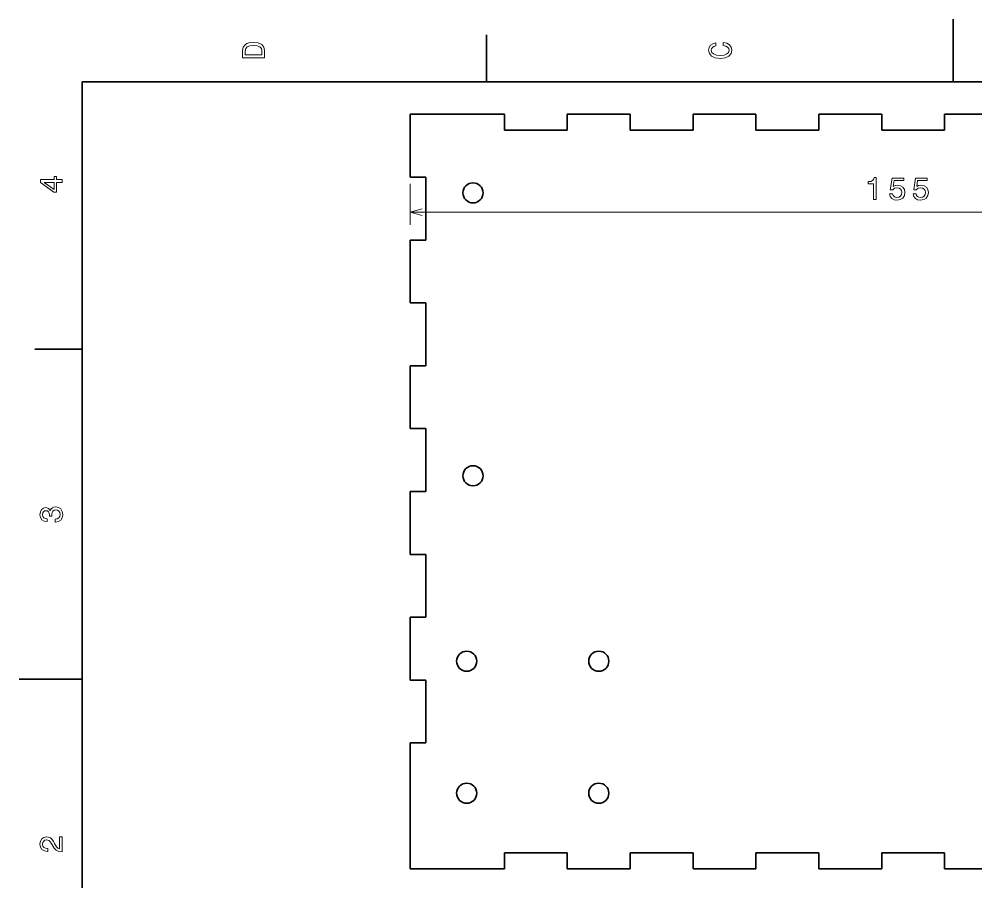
# Model space of a CAD drawing. Extents: x 0 to 297, y 0 to 210.
# Drawn here: x 0 to 152.1, y 72.8 to 210 of the extents above; entities that cross this region are included whole.
import ezdxf

# ---------------------------------------------------------------- set-up
doc = ezdxf.new("R2010")
doc.units = 0

msp = doc.modelspace()

# ---------------------------------------------------------------- linework, layer by layer
at = {"color": 7, "lineweight": 35}
for p, q in [((148.5, 200), (148.5, 210)), ((74.300003, 200), (74.300003, 207.5)), ((287, 200), (10, 200)), ((10, 200), (10, 10)), ((77.16835, 194.85936), (62.168346, 194.85936)), ((62.168346, 194.85936), (62.168346, 184.85936)), ((77.16835, 194.85936), (77.16835, 192.35936)), ((97.16835, 194.85936), (87.16835, 194.85936)), ((87.16835, 192.35936), (87.16835, 194.85936)), ((97.16835, 194.85936), (97.16835, 192.35936)), ((117.16835, 194.85936), (107.16835, 194.85936)), ((107.16835, 192.35936), (107.16835, 194.85936)), ((117.16835, 194.85936), (117.16835, 192.35936)), ((137.16835, 194.85936), (127.16835, 194.85936)), ((127.16835, 192.35936), (127.16835, 194.85936)), ((137.16835, 194.85936), (137.16835, 192.35936)), ((157.16835, 194.85936), (147.16835, 194.85936)), ((147.16835, 192.35936), (147.16835, 194.85936)), ((77.16835, 192.35936), (87.16835, 192.35936)), ((97.16835, 192.35936), (107.16835, 192.35936)), ((117.16835, 192.35936), (127.16835, 192.35936)), ((137.16835, 192.35936), (147.16835, 192.35936)), ((62.168346, 184.85936), (64.66835, 184.85936)), ((64.66835, 184.85936), (64.66835, 174.85936)), ((64.66835, 174.85936), (62.168346, 174.85936)), ((62.168346, 174.85936), (62.168346, 164.85936)), ((62.168346, 164.85936), (64.66835, 164.85936)), ((64.66835, 164.85936), (64.66835, 154.85936)), ((10, 157.5), (2.5, 157.5)), ((64.66835, 154.85936), (62.168346, 154.85936)), ((62.168346, 154.85936), (62.168346, 144.85936)), ((62.168346, 144.85936), (64.66835, 144.85936)), ((64.66835, 144.85936), (64.66835, 134.85936)), ((64.66835, 134.85936), (62.168346, 134.85936)), ((62.168346, 134.85936), (62.168346, 124.85936)), ((62.168346, 124.85936), (64.66835, 124.85936)), ((64.66835, 124.85936), (64.66835, 114.85936)), ((64.66835, 114.85936), (62.168346, 114.85936)), ((62.168346, 114.85936), (62.168346, 104.85936)), ((10, 105), (0, 105)), ((62.168346, 104.85936), (64.66835, 104.85936)), ((64.66835, 104.85936), (64.66835, 94.85936)), ((64.66835, 94.85936), (62.168346, 94.85936)), ((62.168346, 94.85936), (62.168346, 74.85936)), ((77.16835, 77.35936), (77.16835, 74.85936)), ((77.16835, 77.35936), (87.16835, 77.35936)), ((87.16835, 74.85936), (87.16835, 77.35936)), ((97.16835, 77.35936), (97.16835, 74.85936)), ((97.16835, 77.35936), (107.16835, 77.35936)), ((107.16835, 74.85936), (107.16835, 77.35936)), ((117.16835, 77.35936), (117.16835, 74.85936)), ((117.16835, 77.35936), (127.16835, 77.35936)), ((127.16835, 74.85936), (127.16835, 77.35936)), ((137.16835, 77.35936), (137.16835, 74.85936)), ((137.16835, 77.35936), (147.16835, 77.35936)), ((147.16835, 74.85936), (147.16835, 77.35936)), ((62.168346, 74.85936), (77.16835, 74.85936)), ((87.16835, 74.85936), (97.16835, 74.85936)), ((107.16835, 74.85936), (117.16835, 74.85936)), ((127.16835, 74.85936), (137.16835, 74.85936)), ((147.16835, 74.85936), (157.16835, 74.85936))]:
    msp.add_line(p, q, dxfattribs=at)
at = {"color": 7, "lineweight": 13}
for p, q in [((62.168346, 183.819366), (62.168346, 177.294708)), ((62.168346, 179.294708), (217.16835, 179.294708))]:
    msp.add_line(p, q, dxfattribs=at)
for points in [[(35.533215, 204.994965), (35.533215, 203.829971), (39.033215, 203.829971), (39.033215, 204.994965), (38.922264, 205.544678), (38.584366, 205.953171), (38.034657, 206.205338), (37.283215, 206.296112), (36.516644, 206.215424), (36.21405, 206.114563), (35.971977, 205.973343), (35.644165, 205.56485), (35.563473, 205.297562)], [(35.951801, 204.959656), (36.027451, 205.342941), (36.259438, 205.605194), (36.672985, 205.761536), (37.283215, 205.811966), (37.873272, 205.756485), (38.286816, 205.600143), (38.533936, 205.332855), (38.614628, 204.959656), (38.614628, 204.298996), (35.951801, 204.298996)], [(111.93206, 205.817017), (112.355698, 205.716141), (112.658287, 205.549713), (112.844887, 205.317734), (112.905403, 205.045395), (112.814629, 204.71759), (112.54229, 204.460388), (112.098488, 204.28891), (111.483215, 204.233429), (110.872986, 204.28891), (110.424141, 204.455338), (110.151802, 204.71254), (110.055984, 205.045395), (110.106415, 205.287476), (110.247627, 205.494247), (110.474571, 205.655624), (110.787247, 205.766571), (110.787247, 206.245682), (110.308144, 206.094391), (109.94503, 205.832138), (109.718086, 205.474075), (109.63739, 205.045395), (109.763474, 204.510818), (110.116501, 204.10231), (110.696472, 203.840057), (111.483215, 203.749283), (112.269958, 203.840057), (112.84993, 204.10231), (113.208, 204.510818), (113.329041, 205.045395), (113.233215, 205.51442), (112.965927, 205.892654), (112.527161, 206.159943), (111.93206, 206.301163)], [(6.833213, 184.02739), (6.833213, 184.481277), (5.965778, 184.481277), (5.965778, 184.98056), (5.56232, 184.98056), (5.56232, 184.481277), (3.408862, 184.481277), (3.408862, 184.022339), (5.521974, 182.489197), (5.965778, 182.489197), (5.965778, 184.02739)], [(135.841537, 181.294708), (136.300476, 181.294708), (136.300476, 184.819916), (135.957535, 184.819916), (135.86676, 184.512299), (135.685211, 184.305511), (135.407822, 184.184479), (135.024536, 184.144135), (135.024536, 183.786072), (135.841537, 183.786072)], [(138.417618, 182.207535), (138.52858, 181.793991), (138.775696, 181.471222), (139.138809, 181.269501), (139.602783, 181.193848), (140.112152, 181.284622), (140.510559, 181.531738), (140.762726, 181.92511), (140.858551, 182.429443), (140.772812, 182.898453), (140.530731, 183.266602), (140.152496, 183.503632), (139.6633, 183.589386), (139.285065, 183.528854), (138.992554, 183.362427), (139.133759, 184.305511), (140.666901, 184.305511), (140.666901, 184.719055), (138.795868, 184.719055), (138.518494, 182.863159), (138.921951, 182.863159), (139.214447, 183.100189), (139.587646, 183.185913), (139.910416, 183.130432), (140.157532, 182.969055), (140.313873, 182.721939), (140.369354, 182.404221), (140.313873, 182.086487), (140.152496, 181.839386), (139.90538, 181.683044), (139.587646, 181.627563), (139.320358, 181.662872), (139.113586, 181.778854), (138.962296, 181.960419), (138.886642, 182.207535)], [(142.153641, 182.207535), (142.264603, 181.793991), (142.511719, 181.471222), (142.874832, 181.269501), (143.338806, 181.193848), (143.848175, 181.284622), (144.246582, 181.531738), (144.498749, 181.92511), (144.594574, 182.429443), (144.508835, 182.898453), (144.266754, 183.266602), (143.888519, 183.503632), (143.399323, 183.589386), (143.021088, 183.528854), (142.728577, 183.362427), (142.869781, 184.305511), (144.402924, 184.305511), (144.402924, 184.719055), (142.531891, 184.719055), (142.254517, 182.863159), (142.657974, 182.863159), (142.95047, 183.100189), (143.323669, 183.185913), (143.646439, 183.130432), (143.893555, 182.969055), (144.049896, 182.721939), (144.105377, 182.404221), (144.049896, 182.086487), (143.888519, 181.839386), (143.641403, 181.683044), (143.323669, 181.627563), (143.056381, 181.662872), (142.849609, 181.778854), (142.698318, 181.960419), (142.622665, 182.207535)], [(5.56232, 182.912827), (3.993876, 184.02739), (5.56232, 184.02739)], [(5.733789, 129.979111), (5.769093, 129.979111), (6.253242, 130.059799), (6.616354, 130.296829), (6.848343, 130.670029), (6.934078, 131.164276), (6.848343, 131.688766), (6.626441, 132.082138), (6.273415, 132.334305), (5.819525, 132.425079), (5.521974, 132.384735), (5.2799, 132.273788), (5.0933, 132.092224), (4.957133, 131.850143), (4.684798, 132.177963), (4.251081, 132.293961), (3.857709, 132.218307), (3.560158, 132.00145), (3.373559, 131.648422), (3.307997, 131.164276), (3.388689, 130.710388), (3.610591, 130.362396), (3.963617, 130.135452), (4.432637, 130.059799), (4.467939, 130.059799), (4.467939, 130.508652), (4.145173, 130.548996), (3.913184, 130.680115), (3.771974, 130.891937), (3.721542, 131.189484), (3.761888, 131.451736), (3.867795, 131.643372), (4.039265, 131.759369), (4.271254, 131.804764), (4.518372, 131.759369), (4.684798, 131.638336), (4.785663, 131.426514), (4.815922, 131.139053), (4.810879, 130.942368), (5.209294, 130.942368), (5.199208, 131.189484), (5.244596, 131.507217), (5.365634, 131.744247), (5.56232, 131.885452), (5.819525, 131.935883), (6.112032, 131.880417), (6.328891, 131.734161), (6.465058, 131.502167), (6.510447, 131.194534), (6.460014, 130.876801), (6.308718, 130.644821), (6.066643, 130.498566), (5.733789, 130.443085)], [(6.833213, 77.519447), (6.833213, 79.925072), (6.399496, 79.925072), (6.399496, 78.023773), (6.162464, 78.129684), (5.965778, 78.311241), (5.607709, 78.871033), (5.456412, 79.168587), (5.239553, 79.501442), (4.987392, 79.738472), (4.689841, 79.874641), (4.351945, 79.925072), (3.928314, 79.839333), (3.595461, 79.602303), (3.383646, 79.239189), (3.307997, 78.770172), (3.393732, 78.286018), (3.630764, 77.91787), (4.009006, 77.680832), (4.508286, 77.600143), (4.578891, 77.600143), (4.578891, 78.059074), (4.538545, 78.059074), (4.195605, 78.104462), (3.943444, 78.240631), (3.782061, 78.457489), (3.726585, 78.744957), (3.777017, 79.03746), (3.903098, 79.254318), (4.099784, 79.395531), (4.346902, 79.445961), (4.578891, 79.41066), (4.775577, 79.314842), (4.947046, 79.153458), (5.098343, 78.931557), (5.259727, 78.634003), (5.572406, 78.139771), (5.90526, 77.791786), (6.308718, 77.585014), (6.818084, 77.519447)]]:
    msp.add_lwpolyline(points, close=True, dxfattribs=at)
msp.add_lwpolyline([(64.100197, 179.812347), (62.168346, 179.294708), (64.100197, 178.777069)], dxfattribs=at)
at = {"color": 7, "lineweight": 35}
for centre in [(72.16835, 182.35936), (72.16835, 137.35936), (71.16835, 107.85936), (92.16835, 107.85936), (71.16835, 86.85936), (92.16835, 86.85936)]:
    msp.add_circle(centre, 1.6, dxfattribs=at)

doc.saveas('drawing.dxf')
